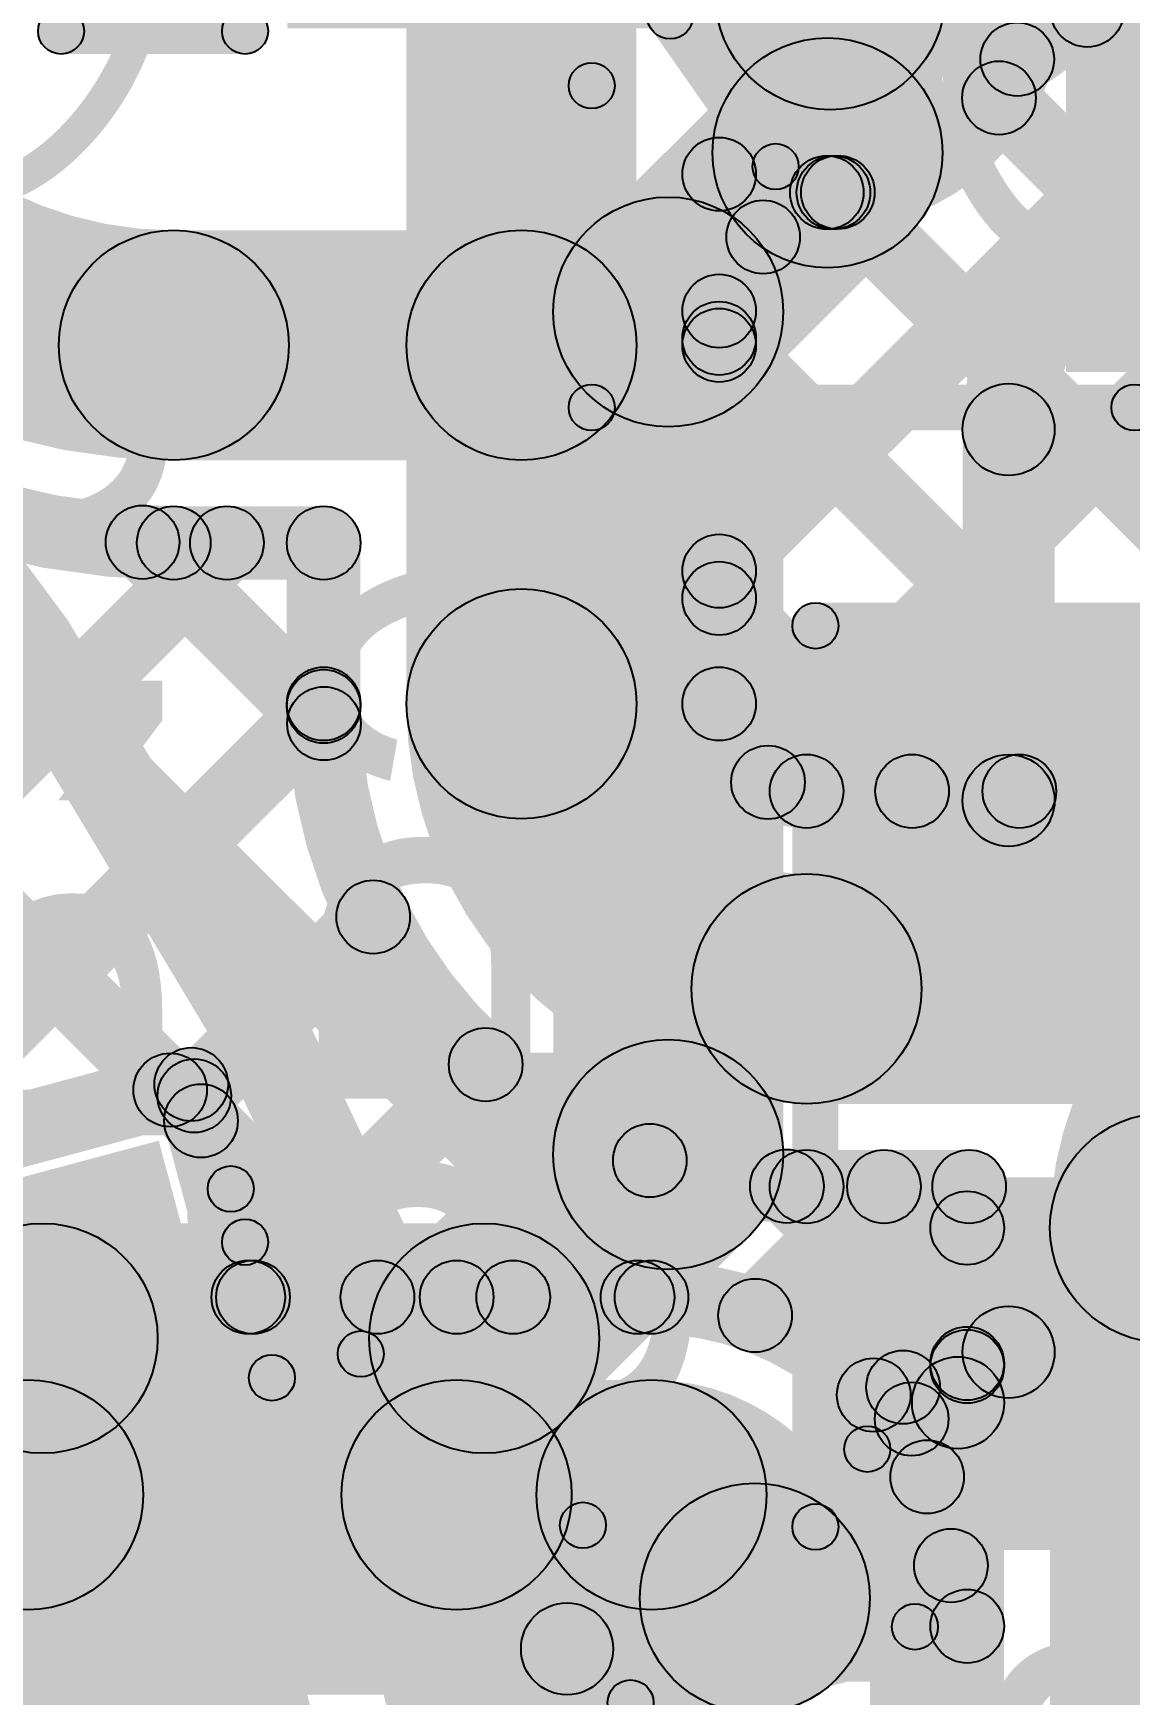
# Model space of a CAD drawing. Header units: millimetres. Extents: x -2.17 to 2.17, y -2.17 to 2.17.
# Drawn here: x 0.425 to 0.5442, y 0.1576 to 0.3383 of the extents above; entities that cross this region are included whole.
import ezdxf

# ---------------------------------------------------------------- set-up
doc = ezdxf.new("R2010")
doc.units = ezdxf.units.MM
doc.header["$MEASUREMENT"] = 0
for name, color, linetype in [('BottomLayer', 5, 'Continuous'), ('BottomOverlay', 54, 'Continuous'), ('BottomPaste', 16, 'Continuous'), ('BottomSolder', 6, 'Continuous'), ('Mechanical2', 216, 'Continuous'), ('TopLayer', 1, 'Continuous'), ('TopOverlay', 2, 'Continuous'), ('TopPaste', 8, 'Continuous'), ('TopSolder', 216, 'Continuous'), ('ViaHoleLayer', 16, 'Continuous')]:
    doc.layers.add(name, color=color, linetype=linetype)

# ---------------------------------------------------------------- blocks, each defined once
blk = doc.blocks.new('C__0402_18')
at = {"layer": 'TopLayer'}
for points in [[(-0.0275, -0.0125), (-0.0275, 0.0125), (-0.0095, 0.0125), (-0.0095, -0.0125)], [(0.0095, -0.0125), (0.0095, 0.0125), (0.0275, 0.0125), (0.0275, -0.0125)]]:
    blk.add_hatch(color=1, dxfattribs=at).paths.add_polyline_path(points)
at = {"layer": 'TopOverlay'}
h = blk.add_hatch(color=2, dxfattribs=at)
edge = h.paths.add_edge_path()
edge.add_arc((-0.031, 0.016), 0.0025, 0, 360)
h = blk.add_hatch(color=2, dxfattribs=at)
edge = h.paths.add_edge_path()
edge.add_arc((-0.031, 0.016), 0.0025, 0, 360)
for points in [[(-0.011, 0.0185), (-0.011, 0.0135), (-0.031, 0.0135), (-0.031, 0.0185)], [(0.031, 0.0185), (0.031, 0.0135), (0.011, 0.0135), (0.011, 0.0185)], [(-0.0335, 0.016), (-0.0285, 0.016), (-0.0285, -0.016), (-0.0335, -0.016)], [(0.0285, 0.016), (0.0335, 0.016), (0.0335, -0.016), (0.0285, -0.016)], [(-0.011, -0.0135), (-0.011, -0.0185), (-0.031, -0.0185), (-0.031, -0.0135)], [(0.031, -0.0135), (0.031, -0.0185), (0.011, -0.0185), (0.011, -0.0135)]]:
    blk.add_hatch(color=2, dxfattribs=at).paths.add_polyline_path(points)
h = blk.add_hatch(color=2, dxfattribs=at)
edge = h.paths.add_edge_path()
edge.add_arc((-0.011, 0.016), 0.0025, 0, 360)
h = blk.add_hatch(color=2, dxfattribs=at)
edge = h.paths.add_edge_path()
edge.add_arc((0.011, 0.016), 0.0025, 0, 360)
h = blk.add_hatch(color=2, dxfattribs=at)
edge = h.paths.add_edge_path()
edge.add_arc((0.031, 0.016), 0.0025, 0, 360)
h = blk.add_hatch(color=2, dxfattribs=at)
edge = h.paths.add_edge_path()
edge.add_arc((0.031, 0.016), 0.0025, 0, 360)
h = blk.add_hatch(color=2, dxfattribs=at)
edge = h.paths.add_edge_path()
edge.add_arc((-0.031, -0.016), 0.0025, 0, 360)
h = blk.add_hatch(color=2, dxfattribs=at)
edge = h.paths.add_edge_path()
edge.add_arc((-0.031, -0.016), 0.0025, 0, 360)
h = blk.add_hatch(color=2, dxfattribs=at)
edge = h.paths.add_edge_path()
edge.add_arc((-0.011, -0.016), 0.0025, 0, 360)
h = blk.add_hatch(color=2, dxfattribs=at)
edge = h.paths.add_edge_path()
edge.add_arc((0.011, -0.016), 0.0025, 0, 360)
h = blk.add_hatch(color=2, dxfattribs=at)
edge = h.paths.add_edge_path()
edge.add_arc((0.031, -0.016), 0.0025, 0, 360)
h = blk.add_hatch(color=2, dxfattribs=at)
edge = h.paths.add_edge_path()
edge.add_arc((0.031, -0.016), 0.0025, 0, 360)
at = {"layer": 'TopPaste'}
for points in [[(-0.0275, -0.0125), (-0.0275, 0.0125), (-0.0095, 0.0125), (-0.0095, -0.0125)], [(0.0095, -0.0125), (0.0095, 0.0125), (0.0275, 0.0125), (0.0275, -0.0125)]]:
    blk.add_hatch(color=8, dxfattribs=at).paths.add_polyline_path(points)
at = {"layer": 'TopSolder'}
for points in [[(-0.02986, -0.01486), (-0.02986, 0.01486), (-0.00714, 0.01486), (-0.00714, -0.01486)], [(0.00714, -0.01486), (0.00714, 0.01486), (0.02986, 0.01486), (0.02986, -0.01486)]]:
    blk.add_hatch(color=216, dxfattribs=at).paths.add_polyline_path(points)
at = {"layer": 'TopOverlay'}
for centre in [(-0.031, 0.016), (-0.031, 0.016), (-0.011, 0.016), (0.011, 0.016), (0.031, 0.016), (0.031, 0.016), (-0.031, -0.016), (-0.031, -0.016), (-0.011, -0.016), (0.011, -0.016), (0.031, -0.016), (0.031, -0.016)]:
    blk.add_circle(centre, 0.0025, dxfattribs=at)
blk = doc.blocks.new('WS2812B_M____19')
at = {"layer": 'TopLayer'}
blk.add_hatch(color=1, dxfattribs=at).paths.add_polyline_path([(-0.09409, 0.05079), (-0.03504, 0.05079), (-0.03504, 0.01142), (-0.09409, 0.01142)])
at = {"layer": 'TopOverlay'}
h = blk.add_hatch(color=2, dxfattribs=at)
edge = h.paths.add_edge_path()
edge.add_arc((-0.07, 0.07), 0.0025, 0, 360)
h = blk.add_hatch(color=2, dxfattribs=at)
edge = h.paths.add_edge_path()
edge.add_arc((-0.07, 0.07), 0.0025, 0, 360)
for points in [[(-0.07, 0.0675), (-0.07, 0.0725), (0.07, 0.0725), (0.07, 0.0675)], [(-0.0675, 0.06), (-0.0725, 0.06), (-0.0725, 0.07), (-0.0675, 0.07)]]:
    blk.add_hatch(color=2, dxfattribs=at).paths.add_polyline_path(points)
h = blk.add_hatch(color=2, dxfattribs=at)
edge = h.paths.add_edge_path()
edge.add_arc((-0.091, 0.061), 0.0025, 0, 360)
h = blk.add_hatch(color=2, dxfattribs=at)
edge = h.paths.add_edge_path()
edge.add_arc((-0.085, 0.061), 0.0025, 0, 360)
h = blk.add_hatch(color=2, dxfattribs=at)
edge = h.paths.add_edge_path()
edge.add_arc((-0.07, 0.06), 0.0025, 0, 360)
at = {"layer": 'TopPaste'}
blk.add_hatch(color=8, dxfattribs=at).paths.add_polyline_path([(-0.09409, 0.05079), (-0.03504, 0.05079), (-0.03504, 0.01142), (-0.09409, 0.01142)])
at = {"layer": 'TopSolder'}
blk.add_hatch(color=216, dxfattribs=at).paths.add_polyline_path([(-0.09809, 0.05479), (-0.03104, 0.05479), (-0.03104, 0.00742), (-0.09809, 0.00742)])
at = {"layer": 'TopOverlay', "const_width": 0.005}
blk.add_lwpolyline([(-0.085, 0.061, 1), (-0.091, 0.061, 1)], format="xyb", close=True, dxfattribs=at)
at = {"layer": 'TopOverlay'}
for centre in [(-0.07, 0.07), (-0.07, 0.07), (-0.091, 0.061), (-0.085, 0.061), (-0.07, 0.06)]:
    blk.add_circle(centre, 0.0025, dxfattribs=at)
blk = doc.blocks.new('S______B______B_54')
at = {"layer": 'BottomLayer'}
for points in [[(-0.015, 0.0175), (-0.015, -0.0175), (-0.045, -0.0175), (-0.045, 0.0175)], [(0.045, 0.0175), (0.045, -0.0175), (0.015, -0.0175), (0.015, 0.0175)]]:
    blk.add_hatch(color=5, dxfattribs=at).paths.add_polyline_path(points)
at = {"layer": 'BottomOverlay'}
h = blk.add_hatch(color=54, dxfattribs=at)
edge = h.paths.add_edge_path()
edge.add_arc((-0.049, 0.021), 0.0025, 0, 360)
h = blk.add_hatch(color=54, dxfattribs=at)
edge = h.paths.add_edge_path()
edge.add_arc((-0.049, 0.021), 0.0025, 0, 360)
for points in [[(-0.049, 0.0185), (-0.049, 0.0235), (0.049, 0.0235), (0.049, 0.0185)], [(-0.0515, 0.021), (-0.0465, 0.021), (-0.0465, -0.021), (-0.0515, -0.021)], [(0.0465, 0.021), (0.0515, 0.021), (0.0515, -0.021), (0.0465, -0.021)], [(-0.049, -0.0235), (-0.049, -0.0185), (0.049, -0.0185), (0.049, -0.0235)]]:
    blk.add_hatch(color=54, dxfattribs=at).paths.add_polyline_path(points)
h = blk.add_hatch(color=54, dxfattribs=at)
edge = h.paths.add_edge_path()
edge.add_arc((0.049, 0.021), 0.0025, 0, 360)
h = blk.add_hatch(color=54, dxfattribs=at)
edge = h.paths.add_edge_path()
edge.add_arc((0.049, 0.021), 0.0025, 0, 360)
h = blk.add_hatch(color=54, dxfattribs=at)
edge = h.paths.add_edge_path()
edge.add_arc((-0.049, -0.021), 0.0025, 0, 360)
h = blk.add_hatch(color=54, dxfattribs=at)
edge = h.paths.add_edge_path()
edge.add_arc((-0.049, -0.021), 0.0025, 0, 360)
h = blk.add_hatch(color=54, dxfattribs=at)
edge = h.paths.add_edge_path()
edge.add_arc((0.049, -0.021), 0.0025, 0, 360)
h = blk.add_hatch(color=54, dxfattribs=at)
edge = h.paths.add_edge_path()
edge.add_arc((0.049, -0.021), 0.0025, 0, 360)
at = {"layer": 'BottomPaste'}
for points in [[(-0.015, 0.0175), (-0.015, -0.0175), (-0.045, -0.0175), (-0.045, 0.0175)], [(0.045, 0.0175), (0.045, -0.0175), (0.015, -0.0175), (0.015, 0.0175)]]:
    blk.add_hatch(color=16, dxfattribs=at).paths.add_polyline_path(points)
at = {"layer": 'BottomSolder'}
for points in [[(-0.011, 0.0215), (-0.011, -0.0215), (-0.049, -0.0215), (-0.049, 0.0215)], [(0.049, 0.0215), (0.049, -0.0215), (0.011, -0.0215), (0.011, 0.0215)]]:
    blk.add_hatch(color=6, dxfattribs=at).paths.add_polyline_path(points)
at = {"layer": 'BottomOverlay'}
for centre in [(-0.049, 0.021), (-0.049, 0.021), (0.049, 0.021), (0.049, 0.021), (-0.049, -0.021), (-0.049, -0.021), (0.049, -0.021), (0.049, -0.021)]:
    blk.add_circle(centre, 0.0025, dxfattribs=at)
blk = doc.blocks.new('R___0201_B_94')
at = {"layer": 'BottomLayer'}
for points in [[(-0.01614, 0.00728), (-0.00551, 0.00728), (-0.00551, -0.00728), (-0.01614, -0.00728)], [(0.00551, 0.00728), (0.01614, 0.00728), (0.01614, -0.00728), (0.00551, -0.00728)]]:
    blk.add_hatch(color=5, dxfattribs=at).paths.add_polyline_path(points)
at = {"layer": 'BottomOverlay'}
h = blk.add_hatch(color=54, dxfattribs=at)
edge = h.paths.add_edge_path()
edge.add_arc((-0.019, 0.01), 0.0025, 0, 360)
h = blk.add_hatch(color=54, dxfattribs=at)
edge = h.paths.add_edge_path()
edge.add_arc((-0.019, 0.01), 0.0025, 0, 360)
for points in [[(0.019, 0.0125), (0.019, 0.0075), (-0.019, 0.0075), (-0.019, 0.0125)], [(-0.0165, -0.01), (-0.0215, -0.01), (-0.0215, 0.01), (-0.0165, 0.01)], [(0.0215, -0.01), (0.0165, -0.01), (0.0165, 0.01), (0.0215, 0.01)], [(0.019, -0.0075), (0.019, -0.0125), (-0.019, -0.0125), (-0.019, -0.0075)]]:
    blk.add_hatch(color=54, dxfattribs=at).paths.add_polyline_path(points)
h = blk.add_hatch(color=54, dxfattribs=at)
edge = h.paths.add_edge_path()
edge.add_arc((0.019, 0.01), 0.0025, 0, 360)
h = blk.add_hatch(color=54, dxfattribs=at)
edge = h.paths.add_edge_path()
edge.add_arc((0.019, 0.01), 0.0025, 0, 360)
h = blk.add_hatch(color=54, dxfattribs=at)
edge = h.paths.add_edge_path()
edge.add_arc((-0.019, -0.01), 0.0025, 0, 360)
h = blk.add_hatch(color=54, dxfattribs=at)
edge = h.paths.add_edge_path()
edge.add_arc((-0.019, -0.01), 0.0025, 0, 360)
h = blk.add_hatch(color=54, dxfattribs=at)
edge = h.paths.add_edge_path()
edge.add_arc((0.019, -0.01), 0.0025, 0, 360)
h = blk.add_hatch(color=54, dxfattribs=at)
edge = h.paths.add_edge_path()
edge.add_arc((0.019, -0.01), 0.0025, 0, 360)
at = {"layer": 'BottomPaste'}
for points in [[(-0.01614, 0.00728), (-0.00551, 0.00728), (-0.00551, -0.00728), (-0.01614, -0.00728)], [(0.00551, 0.00728), (0.01614, 0.00728), (0.01614, -0.00728), (0.00551, -0.00728)]]:
    blk.add_hatch(color=16, dxfattribs=at).paths.add_polyline_path(points)
at = {"layer": 'BottomSolder'}
for points in [[(-0.02014, 0.01128), (-0.00151, 0.01128), (-0.00151, -0.01128), (-0.02014, -0.01128)], [(0.00151, 0.01128), (0.02014, 0.01128), (0.02014, -0.01128), (0.00151, -0.01128)]]:
    blk.add_hatch(color=6, dxfattribs=at).paths.add_polyline_path(points)
at = {"layer": 'BottomOverlay'}
for centre in [(-0.019, 0.01), (-0.019, 0.01), (0.019, 0.01), (0.019, 0.01), (-0.019, -0.01), (-0.019, -0.01), (0.019, -0.01), (0.019, -0.01)]:
    blk.add_circle(centre, 0.0025, dxfattribs=at)
blk = doc.blocks.new('SOT23_3_B_104')
at = {"layer": 'BottomLayer'}
for points in [[(-0.02166, 0.02657), (-0.05316, 0.02657), (-0.05316, 0.05807), (-0.02166, 0.05807)], [(0.05314, 0.02657), (0.02165, 0.02657), (0.02165, 0.05807), (0.05314, 0.05807)], [(0.01574, -0.05807), (-0.01575, -0.05807), (-0.01575, -0.02657), (0.01574, -0.02657)]]:
    blk.add_hatch(color=5, dxfattribs=at).paths.add_polyline_path(points)
at = {"layer": 'BottomOverlay'}
h = blk.add_hatch(color=54, dxfattribs=at)
edge = h.paths.add_edge_path()
edge.add_arc((-0.066, 0.045), 0.0025, 0, 360)
h = blk.add_hatch(color=54, dxfattribs=at)
edge = h.paths.add_edge_path()
edge.add_arc((-0.06, 0.045), 0.0025, 0, 360)
h = blk.add_hatch(color=54, dxfattribs=at)
edge = h.paths.add_edge_path()
edge.add_arc((-0.01101, 0.032), 0.0025, 0, 360)
for points in [[(0.01099, 0.0345), (0.01099, 0.0295), (-0.01101, 0.0295), (-0.01101, 0.0345)], [(-0.05851, -0.029), (-0.06351, -0.029), (-0.06351, 0.03), (-0.05851, 0.03)], [(0.06349, -0.029), (0.05849, -0.029), (0.05849, 0.03), (0.06349, 0.03)], [(-0.02601, -0.0265), (-0.02601, -0.0315), (-0.06101, -0.0315), (-0.06101, -0.0265)], [(0.06099, -0.0265), (0.06099, -0.0315), (0.02599, -0.0315), (0.02599, -0.0265)]]:
    blk.add_hatch(color=54, dxfattribs=at).paths.add_polyline_path(points)
h = blk.add_hatch(color=54, dxfattribs=at)
edge = h.paths.add_edge_path()
edge.add_arc((0.01099, 0.032), 0.0025, 0, 360)
h = blk.add_hatch(color=54, dxfattribs=at)
edge = h.paths.add_edge_path()
edge.add_arc((-0.06101, 0.03), 0.0025, 0, 360)
h = blk.add_hatch(color=54, dxfattribs=at)
edge = h.paths.add_edge_path()
edge.add_arc((0.06099, 0.03), 0.0025, 0, 360)
h = blk.add_hatch(color=54, dxfattribs=at)
edge = h.paths.add_edge_path()
edge.add_arc((-0.06101, -0.029), 0.0025, 0, 360)
h = blk.add_hatch(color=54, dxfattribs=at)
edge = h.paths.add_edge_path()
edge.add_arc((-0.06101, -0.029), 0.0025, 0, 360)
h = blk.add_hatch(color=54, dxfattribs=at)
edge = h.paths.add_edge_path()
edge.add_arc((-0.02601, -0.029), 0.0025, 0, 360)
h = blk.add_hatch(color=54, dxfattribs=at)
edge = h.paths.add_edge_path()
edge.add_arc((0.02599, -0.029), 0.0025, 0, 360)
h = blk.add_hatch(color=54, dxfattribs=at)
edge = h.paths.add_edge_path()
edge.add_arc((0.06099, -0.029), 0.0025, 0, 360)
h = blk.add_hatch(color=54, dxfattribs=at)
edge = h.paths.add_edge_path()
edge.add_arc((0.06099, -0.029), 0.0025, 0, 360)
at = {"layer": 'BottomPaste'}
for points in [[(-0.02166, 0.02657), (-0.05316, 0.02657), (-0.05316, 0.05807), (-0.02166, 0.05807)], [(0.05314, 0.02657), (0.02165, 0.02657), (0.02165, 0.05807), (0.05314, 0.05807)], [(0.01574, -0.05807), (-0.01575, -0.05807), (-0.01575, -0.02657), (0.01574, -0.02657)]]:
    blk.add_hatch(color=16, dxfattribs=at).paths.add_polyline_path(points)
at = {"layer": 'BottomSolder'}
for points in [[(-0.01766, 0.02257), (-0.05716, 0.02257), (-0.05716, 0.06207), (-0.01766, 0.06207)], [(0.05714, 0.02257), (0.01765, 0.02257), (0.01765, 0.06207), (0.05714, 0.06207)], [(0.01974, -0.06207), (-0.01975, -0.06207), (-0.01975, -0.02257), (0.01974, -0.02257)]]:
    blk.add_hatch(color=6, dxfattribs=at).paths.add_polyline_path(points)
at = {"layer": 'BottomOverlay', "const_width": 0.005}
blk.add_lwpolyline([(-0.06, 0.045, 1), (-0.066, 0.045, 1)], format="xyb", close=True, dxfattribs=at)
at = {"layer": 'BottomOverlay'}
for centre in [(-0.066, 0.045), (-0.06, 0.045), (-0.01101, 0.032), (0.01099, 0.032), (-0.06101, 0.03), (0.06099, 0.03), (-0.06101, -0.029), (-0.06101, -0.029), (-0.02601, -0.029), (0.02599, -0.029), (0.06099, -0.029), (0.06099, -0.029)]:
    blk.add_circle(centre, 0.0025, dxfattribs=at)
blk = doc.blocks.new('C__0402_425')
at = {"layer": 'TopLayer'}
for points in [[(-0.0275, -0.0125), (-0.0275, 0.0125), (-0.0095, 0.0125), (-0.0095, -0.0125)], [(0.0095, -0.0125), (0.0095, 0.0125), (0.0275, 0.0125), (0.0275, -0.0125)]]:
    blk.add_hatch(color=1, dxfattribs=at).paths.add_polyline_path(points)
at = {"layer": 'TopOverlay'}
h = blk.add_hatch(color=2, dxfattribs=at)
edge = h.paths.add_edge_path()
edge.add_arc((-0.031, 0.016), 0.0025, 0, 360)
h = blk.add_hatch(color=2, dxfattribs=at)
edge = h.paths.add_edge_path()
edge.add_arc((-0.031, 0.016), 0.0025, 0, 360)
for points in [[(-0.031, 0.0135), (-0.031, 0.0185), (-0.011, 0.0185), (-0.011, 0.0135)], [(0.011, 0.0135), (0.011, 0.0185), (0.031, 0.0185), (0.031, 0.0135)], [(-0.0285, -0.016), (-0.0335, -0.016), (-0.0335, 0.016), (-0.0285, 0.016)], [(0.0335, -0.016), (0.0285, -0.016), (0.0285, 0.016), (0.0335, 0.016)], [(-0.031, -0.0185), (-0.031, -0.0135), (-0.011, -0.0135), (-0.011, -0.0185)], [(0.011, -0.0185), (0.011, -0.0135), (0.031, -0.0135), (0.031, -0.0185)]]:
    blk.add_hatch(color=2, dxfattribs=at).paths.add_polyline_path(points)
h = blk.add_hatch(color=2, dxfattribs=at)
edge = h.paths.add_edge_path()
edge.add_arc((-0.011, 0.016), 0.0025, 0, 360)
h = blk.add_hatch(color=2, dxfattribs=at)
edge = h.paths.add_edge_path()
edge.add_arc((0.011, 0.016), 0.0025, 0, 360)
h = blk.add_hatch(color=2, dxfattribs=at)
edge = h.paths.add_edge_path()
edge.add_arc((0.031, 0.016), 0.0025, 0, 360)
h = blk.add_hatch(color=2, dxfattribs=at)
edge = h.paths.add_edge_path()
edge.add_arc((0.031, 0.016), 0.0025, 0, 360)
h = blk.add_hatch(color=2, dxfattribs=at)
edge = h.paths.add_edge_path()
edge.add_arc((-0.031, -0.016), 0.0025, 0, 360)
h = blk.add_hatch(color=2, dxfattribs=at)
edge = h.paths.add_edge_path()
edge.add_arc((-0.031, -0.016), 0.0025, 0, 360)
h = blk.add_hatch(color=2, dxfattribs=at)
edge = h.paths.add_edge_path()
edge.add_arc((-0.011, -0.016), 0.0025, 0, 360)
h = blk.add_hatch(color=2, dxfattribs=at)
edge = h.paths.add_edge_path()
edge.add_arc((0.011, -0.016), 0.0025, 0, 360)
h = blk.add_hatch(color=2, dxfattribs=at)
edge = h.paths.add_edge_path()
edge.add_arc((0.031, -0.016), 0.0025, 0, 360)
h = blk.add_hatch(color=2, dxfattribs=at)
edge = h.paths.add_edge_path()
edge.add_arc((0.031, -0.016), 0.0025, 0, 360)
at = {"layer": 'TopPaste'}
for points in [[(-0.0275, -0.0125), (-0.0275, 0.0125), (-0.0095, 0.0125), (-0.0095, -0.0125)], [(0.0095, -0.0125), (0.0095, 0.0125), (0.0275, 0.0125), (0.0275, -0.0125)]]:
    blk.add_hatch(color=8, dxfattribs=at).paths.add_polyline_path(points)
at = {"layer": 'TopSolder'}
for points in [[(-0.02986, -0.01486), (-0.02986, 0.01486), (-0.00714, 0.01486), (-0.00714, -0.01486)], [(0.00714, -0.01486), (0.00714, 0.01486), (0.02986, 0.01486), (0.02986, -0.01486)]]:
    blk.add_hatch(color=216, dxfattribs=at).paths.add_polyline_path(points)
at = {"layer": 'TopOverlay'}
for centre in [(-0.031, 0.016), (-0.031, 0.016), (-0.011, 0.016), (0.011, 0.016), (0.031, 0.016), (0.031, 0.016), (-0.031, -0.016), (-0.031, -0.016), (-0.011, -0.016), (0.011, -0.016), (0.031, -0.016), (0.031, -0.016)]:
    blk.add_circle(centre, 0.0025, dxfattribs=at)

msp = doc.modelspace()

# ---------------------------------------------------------------- hatches: boundary and pattern name
at = {"layer": 'BottomLayer'}
for points in [[(0.52381, 0.32532), (0.49881, 0.32532), (0.49881, 0.38709), (0.52381, 0.38709)], [(0.50284, 0.29917), (0.48516, 0.31685), (0.50248, 0.33416), (0.52015, 0.31649)], [(0.5065, 0.21639), (0.4815, 0.21639), (0.4815, 0.30801), (0.5065, 0.30801)], [(0.536, 0.25489), (0.526, 0.25489), (0.526, 0.29522), (0.536, 0.29522)], [(0.48284, 0.18755), (0.46516, 0.20523), (0.48516, 0.22523), (0.50284, 0.20755)], [(0.426, 0.18389), (0.426, 0.20889), (0.474, 0.20889), (0.474, 0.18389)], [(0.5305, 0.04495), (0.5205, 0.04495), (0.5205, 0.18939), (0.5305, 0.18939)], [(0.19524, 0.15763), (0.19524, 0.16763), (0.483, 0.16763), (0.483, 0.15763)]]:
    msp.add_hatch(color=5, dxfattribs=at).paths.add_polyline_path(points)
h = msp.add_hatch(color=5, dxfattribs=at)
edge = h.paths.add_edge_path()
edge.add_arc((0.51131, 0.32532), 0.0125, 0, 360)
h = msp.add_hatch(color=5, dxfattribs=at)
edge = h.paths.add_edge_path()
edge.add_arc((0.51131, 0.32532), 0.0125, 0, 360)
h = msp.add_hatch(color=5, dxfattribs=at)
edge = h.paths.add_edge_path()
edge.add_arc((0.494, 0.30801), 0.0125, 0, 360)
h = msp.add_hatch(color=5, dxfattribs=at)
edge = h.paths.add_edge_path()
edge.add_arc((0.494, 0.30801), 0.0125, 0, 360)
h = msp.add_hatch(color=5, dxfattribs=at)
edge = h.paths.add_edge_path()
edge.add_arc((0.531, 0.29522), 0.005, 0, 360)
h = msp.add_hatch(color=5, dxfattribs=at)
edge = h.paths.add_edge_path()
edge.add_arc((0.531, 0.29522), 0.005, 0, 360)
h = msp.add_hatch(color=5, dxfattribs=at)
edge = h.paths.add_edge_path()
edge.add_arc((0.531, 0.25489), 0.005, 0, 360)
h = msp.add_hatch(color=5, dxfattribs=at)
edge = h.paths.add_edge_path()
edge.add_arc((0.494, 0.21639), 0.0125, 0, 360)
h = msp.add_hatch(color=5, dxfattribs=at)
edge = h.paths.add_edge_path()
edge.add_arc((0.494, 0.21639), 0.0125, 0, 360)
h = msp.add_hatch(color=5, dxfattribs=at)
edge = h.paths.add_edge_path()
edge.add_arc((0.426, 0.19639), 0.0125, 0, 360)
h = msp.add_hatch(color=5, dxfattribs=at)
edge = h.paths.add_edge_path()
edge.add_arc((0.426, 0.19639), 0.01181, 0, 360)
h = msp.add_hatch(color=5, dxfattribs=at)
edge = h.paths.add_edge_path()
edge.add_arc((0.474, 0.19639), 0.0125, 0, 360)
h = msp.add_hatch(color=5, dxfattribs=at)
edge = h.paths.add_edge_path()
edge.add_arc((0.474, 0.19639), 0.0125, 0, 360)
h = msp.add_hatch(color=5, dxfattribs=at)
edge = h.paths.add_edge_path()
edge.add_arc((0.531, 0.19489), 0.005, 0, 360)
h = msp.add_hatch(color=5, dxfattribs=at)
edge = h.paths.add_edge_path()
edge.add_arc((0.5255, 0.18939), 0.005, 0, 360)
h = msp.add_hatch(color=5, dxfattribs=at)
edge = h.paths.add_edge_path()
edge.add_arc((0.5255, 0.18939), 0.005, 0, 360)
h = msp.add_hatch(color=5, dxfattribs=at)
edge = h.paths.add_edge_path()
edge.add_arc((0.483, 0.16263), 0.005, 0, 360)
h = msp.add_hatch(color=5, dxfattribs=at)
edge = h.paths.add_edge_path()
edge.add_arc((0.483, 0.16263), 0.005, 0, 360)
at = {"layer": 'BottomSolder'}
h = msp.add_hatch(color=6, dxfattribs=at)
edge = h.paths.add_edge_path()
edge.add_arc((0.426, 0.19639), 0.01581, 0, 360)
at = {"layer": 'TopLayer'}
for points in [[(0.49054, 0.30439), (0.46554, 0.30439), (0.46554, 0.36119), (0.49054, 0.36119)], [(0.50236, 0.277), (0.49671, 0.28266), (0.56404, 0.34999), (0.5697, 0.34433)], [(0.50768, 0.25403), (0.50202, 0.25969), (0.59167, 0.34934), (0.59733, 0.34368)], [(0.53423, 0.33222), (0.52964, 0.33877), (0.53725, 0.3441), (0.54184, 0.33755)], [(0.52713, 0.32846), (0.53279, 0.33412), (0.59733, 0.26958), (0.59167, 0.26392)], [(0.49626, 0.3207), (0.50281, 0.32529), (0.5076, 0.31845), (0.50105, 0.31386)], [(0.50236, 0.30528), (0.49671, 0.31094), (0.50961, 0.32385), (0.51527, 0.31819)], [(0.50662, 0.31288), (0.50203, 0.31944), (0.50895, 0.32428), (0.51354, 0.31773)], [(0.50913, 0.31818), (0.51479, 0.32383), (0.5769, 0.26172), (0.57125, 0.25606)], [(0.50354, 0.30439), (0.49554, 0.30439), (0.49554, 0.323), (0.50354, 0.323)], [(0.53499, 0.25306), (0.52934, 0.25872), (0.59167, 0.32105), (0.59733, 0.3154)], [(0.37312, 0.31276), (0.37878, 0.31842), (0.4935, 0.2037), (0.48784, 0.19804)], [(0.44025, 0.29189), (0.44025, 0.31689), (0.47804, 0.31689), (0.47804, 0.29189)], [(0.49671, 0.30232), (0.50236, 0.30797), (0.55162, 0.25872), (0.54596, 0.25306)], [(0.49054, 0.26539), (0.46554, 0.26539), (0.46554, 0.30439), (0.49054, 0.30439)], [(0.50354, 0.26539), (0.49554, 0.26539), (0.49554, 0.30439), (0.50354, 0.30439)], [(0.38748, 0.21868), (0.38182, 0.22434), (0.4432, 0.28572), (0.44886, 0.28006)], [(0.43403, 0.28014), (0.43969, 0.2858), (0.45941, 0.26608), (0.45375, 0.26042)], [(0.44025, 0.27889), (0.44025, 0.28689), (0.45654, 0.28689), (0.45654, 0.27889)], [(0.46054, 0.26539), (0.45254, 0.26539), (0.45254, 0.28289), (0.46054, 0.28289)], [(0.49671, 0.27403), (0.50236, 0.27969), (0.52334, 0.25872), (0.51768, 0.25306)], [(0.40849, 0.21141), (0.40283, 0.21706), (0.45371, 0.26794), (0.45936, 0.26228)], [(0.50904, 0.25189), (0.50904, 0.25989), (0.56582, 0.25989), (0.56582, 0.25189)], [(0.40601, 0.2516), (0.41166, 0.25725), (0.44269, 0.22623), (0.43703, 0.22057)], [(0.50904, 0.22189), (0.50904, 0.24689), (0.574, 0.24689), (0.574, 0.22189)], [(0.44531, 0.21994), (0.43965, 0.2256), (0.4591, 0.24505), (0.46475, 0.23939)], [(0.38777, 0.2053), (0.3857, 0.21303), (0.44111, 0.22788), (0.44318, 0.22015)], [(0.45169, 0.19804), (0.44604, 0.2037), (0.47132, 0.22899), (0.47698, 0.22333)], [(0.43703, 0.22057), (0.44269, 0.22623), (0.44604, 0.22288), (0.44038, 0.21722)], [(0.43829, 0.22298), (0.44601, 0.22505), (0.45221, 0.20191), (0.44449, 0.19984)], [(0.44038, 0.21722), (0.44604, 0.22288), (0.46522, 0.2037), (0.45956, 0.19804)], [(0.47998, 0.19804), (0.47432, 0.2037), (0.48918, 0.21856), (0.49483, 0.2129)], [(0.50904, 0.20889), (0.50904, 0.21689), (0.52671, 0.21689), (0.52671, 0.20889)], [(0.50627, 0.19605), (0.50061, 0.20171), (0.51462, 0.21572), (0.52028, 0.21006)], [(0.50407, 0.2101), (0.50972, 0.21576), (0.52933, 0.19616), (0.52367, 0.1905)], [(0.5305, 0.16508), (0.5225, 0.16508), (0.5225, 0.20839), (0.5305, 0.20839)], [(0.5605, 0.13289), (0.5355, 0.13289), (0.5355, 0.20839), (0.5605, 0.20839)], [(0.44835, 0.19687), (0.44835, 0.20487), (0.471, 0.20487), (0.471, 0.19687)], [(0.471, 0.19687), (0.471, 0.20487), (0.49218, 0.20487), (0.49218, 0.19687)], [(0.52329, 0.18479), (0.51763, 0.19044), (0.52367, 0.19648), (0.52933, 0.19083)], [(0.51738, 0.18636), (0.51531, 0.19409), (0.5185, 0.19494), (0.52057, 0.18722)], [(0.42441, 0.16687), (0.42441, 0.19187), (0.471, 0.19187), (0.471, 0.16687)], [(0.471, 0.16687), (0.471, 0.19187), (0.49218, 0.19187), (0.49218, 0.16687)], [(0.51567, 0.19004), (0.5234, 0.19212), (0.52601, 0.18236), (0.51828, 0.18029)], [(0.4588, 0.17663), (0.4832, 0.18212), (0.52155, 0.01169), (0.49716, 0.00621)], [(0.52087, 0.17064), (0.52859, 0.17272), (0.53036, 0.16611), (0.52264, 0.16404)]]:
    msp.add_hatch(color=1, dxfattribs=at).paths.add_polyline_path(points)
h = msp.add_hatch(color=1, dxfattribs=at)
edge = h.paths.add_edge_path()
edge.add_arc((0.51161, 0.3425), 0.0125, 0, 360)
h = msp.add_hatch(color=1, dxfattribs=at)
edge = h.paths.add_edge_path()
edge.add_arc((0.53955, 0.34082), 0.004, 0, 360)
h = msp.add_hatch(color=1, dxfattribs=at)
edge = h.paths.add_edge_path()
edge.add_arc((0.53955, 0.34082), 0.004, 0, 360)
h = msp.add_hatch(color=1, dxfattribs=at)
edge = h.paths.add_edge_path()
edge.add_arc((0.53194, 0.33549), 0.004, 0, 360)
h = msp.add_hatch(color=1, dxfattribs=at)
edge = h.paths.add_edge_path()
edge.add_arc((0.53194, 0.33549), 0.004, 0, 360)
h = msp.add_hatch(color=1, dxfattribs=at)
edge = h.paths.add_edge_path()
edge.add_arc((0.52996, 0.33129), 0.004, 0, 360)
h = msp.add_hatch(color=1, dxfattribs=at)
edge = h.paths.add_edge_path()
edge.add_arc((0.49954, 0.323), 0.004, 0, 360)
h = msp.add_hatch(color=1, dxfattribs=at)
edge = h.paths.add_edge_path()
edge.add_arc((0.49954, 0.323), 0.004, 0, 360)
h = msp.add_hatch(color=1, dxfattribs=at)
edge = h.paths.add_edge_path()
edge.add_arc((0.51124, 0.321), 0.004, 0, 360)
h = msp.add_hatch(color=1, dxfattribs=at)
edge = h.paths.add_edge_path()
edge.add_arc((0.51124, 0.321), 0.004, 0, 360)
h = msp.add_hatch(color=1, dxfattribs=at)
edge = h.paths.add_edge_path()
edge.add_arc((0.51196, 0.321), 0.004, 0, 360)
h = msp.add_hatch(color=1, dxfattribs=at)
edge = h.paths.add_edge_path()
edge.add_arc((0.51244, 0.32102), 0.004, 0, 360)
h = msp.add_hatch(color=1, dxfattribs=at)
edge = h.paths.add_edge_path()
edge.add_arc((0.50432, 0.31616), 0.004, 0, 360)
h = msp.add_hatch(color=1, dxfattribs=at)
edge = h.paths.add_edge_path()
edge.add_arc((0.50432, 0.31616), 0.004, 0, 360)
h = msp.add_hatch(color=1, dxfattribs=at)
edge = h.paths.add_edge_path()
edge.add_arc((0.44025, 0.30439), 0.0125, 0, 360)
h = msp.add_hatch(color=1, dxfattribs=at)
edge = h.paths.add_edge_path()
edge.add_arc((0.44025, 0.30439), 0.0125, 0, 360)
h = msp.add_hatch(color=1, dxfattribs=at)
edge = h.paths.add_edge_path()
edge.add_arc((0.47804, 0.30439), 0.0125, 0, 360)
h = msp.add_hatch(color=1, dxfattribs=at)
edge = h.paths.add_edge_path()
edge.add_arc((0.47804, 0.30439), 0.0125, 0, 360)
h = msp.add_hatch(color=1, dxfattribs=at)
edge = h.paths.add_edge_path()
edge.add_arc((0.47804, 0.30439), 0.0125, 0, 360)
h = msp.add_hatch(color=1, dxfattribs=at)
edge = h.paths.add_edge_path()
edge.add_arc((0.49954, 0.30811), 0.004, 0, 360)
h = msp.add_hatch(color=1, dxfattribs=at)
edge = h.paths.add_edge_path()
edge.add_arc((0.49954, 0.30515), 0.004, 0, 360)
h = msp.add_hatch(color=1, dxfattribs=at)
edge = h.paths.add_edge_path()
edge.add_arc((0.49954, 0.30439), 0.004, 0, 360)
h = msp.add_hatch(color=1, dxfattribs=at)
edge = h.paths.add_edge_path()
edge.add_arc((0.49954, 0.30439), 0.004, 0, 360)
h = msp.add_hatch(color=1, dxfattribs=at)
edge = h.paths.add_edge_path()
edge.add_arc((0.43686, 0.28297), 0.004, 0, 360)
h = msp.add_hatch(color=1, dxfattribs=at)
edge = h.paths.add_edge_path()
edge.add_arc((0.44025, 0.28289), 0.004, 0, 360)
h = msp.add_hatch(color=1, dxfattribs=at)
edge = h.paths.add_edge_path()
edge.add_arc((0.44025, 0.28289), 0.004, 0, 360)
h = msp.add_hatch(color=1, dxfattribs=at)
edge = h.paths.add_edge_path()
edge.add_arc((0.44603, 0.28289), 0.004, 0, 360)
h = msp.add_hatch(color=1, dxfattribs=at)
edge = h.paths.add_edge_path()
edge.add_arc((0.45654, 0.28289), 0.004, 0, 360)
h = msp.add_hatch(color=1, dxfattribs=at)
edge = h.paths.add_edge_path()
edge.add_arc((0.45654, 0.28289), 0.004, 0, 360)
h = msp.add_hatch(color=1, dxfattribs=at)
edge = h.paths.add_edge_path()
edge.add_arc((0.49954, 0.27983), 0.004, 0, 360)
h = msp.add_hatch(color=1, dxfattribs=at)
edge = h.paths.add_edge_path()
edge.add_arc((0.49954, 0.27686), 0.004, 0, 360)
h = msp.add_hatch(color=1, dxfattribs=at)
edge = h.paths.add_edge_path()
edge.add_arc((0.47804, 0.26539), 0.0125, 0, 360)
h = msp.add_hatch(color=1, dxfattribs=at)
edge = h.paths.add_edge_path()
edge.add_arc((0.47804, 0.26539), 0.0125, 0, 360)
h = msp.add_hatch(color=1, dxfattribs=at)
edge = h.paths.add_edge_path()
edge.add_arc((0.45654, 0.26539), 0.004, 0, 360)
h = msp.add_hatch(color=1, dxfattribs=at)
edge = h.paths.add_edge_path()
edge.add_arc((0.45654, 0.26539), 0.004, 0, 360)
h = msp.add_hatch(color=1, dxfattribs=at)
edge = h.paths.add_edge_path()
edge.add_arc((0.49954, 0.26539), 0.004, 0, 360)
h = msp.add_hatch(color=1, dxfattribs=at)
edge = h.paths.add_edge_path()
edge.add_arc((0.49954, 0.26539), 0.004, 0, 360)
h = msp.add_hatch(color=1, dxfattribs=at)
edge = h.paths.add_edge_path()
edge.add_arc((0.45654, 0.26511), 0.004, 0, 360)
h = msp.add_hatch(color=1, dxfattribs=at)
edge = h.paths.add_edge_path()
edge.add_arc((0.45658, 0.26325), 0.004, 0, 360)
h = msp.add_hatch(color=1, dxfattribs=at)
edge = h.paths.add_edge_path()
edge.add_arc((0.50485, 0.25686), 0.004, 0, 360)
h = msp.add_hatch(color=1, dxfattribs=at)
edge = h.paths.add_edge_path()
edge.add_arc((0.50904, 0.25589), 0.004, 0, 360)
h = msp.add_hatch(color=1, dxfattribs=at)
edge = h.paths.add_edge_path()
edge.add_arc((0.50904, 0.25589), 0.004, 0, 360)
h = msp.add_hatch(color=1, dxfattribs=at)
edge = h.paths.add_edge_path()
edge.add_arc((0.52051, 0.25589), 0.004, 0, 360)
h = msp.add_hatch(color=1, dxfattribs=at)
edge = h.paths.add_edge_path()
edge.add_arc((0.53217, 0.25589), 0.004, 0, 360)
h = msp.add_hatch(color=1, dxfattribs=at)
edge = h.paths.add_edge_path()
edge.add_arc((0.46193, 0.24222), 0.004, 0, 360)
h = msp.add_hatch(color=1, dxfattribs=at)
edge = h.paths.add_edge_path()
edge.add_arc((0.50904, 0.23439), 0.0125, 0, 360)
h = msp.add_hatch(color=1, dxfattribs=at)
edge = h.paths.add_edge_path()
edge.add_arc((0.50904, 0.23439), 0.0125, 0, 360)
h = msp.add_hatch(color=1, dxfattribs=at)
edge = h.paths.add_edge_path()
edge.add_arc((0.47415, 0.22616), 0.004, 0, 360)
h = msp.add_hatch(color=1, dxfattribs=at)
edge = h.paths.add_edge_path()
edge.add_arc((0.44215, 0.22401), 0.004, 0, 360)
h = msp.add_hatch(color=1, dxfattribs=at)
edge = h.paths.add_edge_path()
edge.add_arc((0.44215, 0.22401), 0.004, 0, 360)
h = msp.add_hatch(color=1, dxfattribs=at)
edge = h.paths.add_edge_path()
edge.add_arc((0.43986, 0.2234), 0.004, 0, 360)
h = msp.add_hatch(color=1, dxfattribs=at)
edge = h.paths.add_edge_path()
edge.add_arc((0.43986, 0.2234), 0.004, 0, 360)
h = msp.add_hatch(color=1, dxfattribs=at)
edge = h.paths.add_edge_path()
edge.add_arc((0.44248, 0.22277), 0.004, 0, 360)
h = msp.add_hatch(color=1, dxfattribs=at)
edge = h.paths.add_edge_path()
edge.add_arc((0.44321, 0.22005), 0.004, 0, 360)
h = msp.add_hatch(color=1, dxfattribs=at)
edge = h.paths.add_edge_path()
edge.add_arc((0.44321, 0.22005), 0.004, 0, 360)
h = msp.add_hatch(color=1, dxfattribs=at)
edge = h.paths.add_edge_path()
edge.add_arc((0.548, 0.20839), 0.0125, 0, 360)
h = msp.add_hatch(color=1, dxfattribs=at)
edge = h.paths.add_edge_path()
edge.add_arc((0.548, 0.20839), 0.0125, 0, 360)
h = msp.add_hatch(color=1, dxfattribs=at)
edge = h.paths.add_edge_path()
edge.add_arc((0.492, 0.21573), 0.004, 0, 360)
h = msp.add_hatch(color=1, dxfattribs=at)
edge = h.paths.add_edge_path()
edge.add_arc((0.5069, 0.21293), 0.004, 0, 360)
h = msp.add_hatch(color=1, dxfattribs=at)
edge = h.paths.add_edge_path()
edge.add_arc((0.50904, 0.21289), 0.004, 0, 360)
h = msp.add_hatch(color=1, dxfattribs=at)
edge = h.paths.add_edge_path()
edge.add_arc((0.50904, 0.21289), 0.004, 0, 360)
h = msp.add_hatch(color=1, dxfattribs=at)
edge = h.paths.add_edge_path()
edge.add_arc((0.51745, 0.21289), 0.004, 0, 360)
h = msp.add_hatch(color=1, dxfattribs=at)
edge = h.paths.add_edge_path()
edge.add_arc((0.52671, 0.21289), 0.004, 0, 360)
h = msp.add_hatch(color=1, dxfattribs=at)
edge = h.paths.add_edge_path()
edge.add_arc((0.52671, 0.21289), 0.004, 0, 360)
h = msp.add_hatch(color=1, dxfattribs=at)
edge = h.paths.add_edge_path()
edge.add_arc((0.5265, 0.20839), 0.004, 0, 360)
h = msp.add_hatch(color=1, dxfattribs=at)
edge = h.paths.add_edge_path()
edge.add_arc((0.5265, 0.20839), 0.004, 0, 360)
h = msp.add_hatch(color=1, dxfattribs=at)
edge = h.paths.add_edge_path()
edge.add_arc((0.426, 0.19639), 0.01181, 0, 360)
h = msp.add_hatch(color=1, dxfattribs=at)
edge = h.paths.add_edge_path()
edge.add_arc((0.44835, 0.20087), 0.004, 0, 360)
h = msp.add_hatch(color=1, dxfattribs=at)
edge = h.paths.add_edge_path()
edge.add_arc((0.44835, 0.20087), 0.004, 0, 360)
h = msp.add_hatch(color=1, dxfattribs=at)
edge = h.paths.add_edge_path()
edge.add_arc((0.44886, 0.20087), 0.004, 0, 360)
h = msp.add_hatch(color=1, dxfattribs=at)
edge = h.paths.add_edge_path()
edge.add_arc((0.46239, 0.20087), 0.004, 0, 360)
h = msp.add_hatch(color=1, dxfattribs=at)
edge = h.paths.add_edge_path()
edge.add_arc((0.471, 0.20087), 0.004, 0, 360)
h = msp.add_hatch(color=1, dxfattribs=at)
edge = h.paths.add_edge_path()
edge.add_arc((0.471, 0.20087), 0.004, 0, 360)
h = msp.add_hatch(color=1, dxfattribs=at)
edge = h.paths.add_edge_path()
edge.add_arc((0.47715, 0.20087), 0.004, 0, 360)
h = msp.add_hatch(color=1, dxfattribs=at)
edge = h.paths.add_edge_path()
edge.add_arc((0.49067, 0.20087), 0.004, 0, 360)
h = msp.add_hatch(color=1, dxfattribs=at)
edge = h.paths.add_edge_path()
edge.add_arc((0.49218, 0.20087), 0.004, 0, 360)
h = msp.add_hatch(color=1, dxfattribs=at)
edge = h.paths.add_edge_path()
edge.add_arc((0.49218, 0.20087), 0.004, 0, 360)
h = msp.add_hatch(color=1, dxfattribs=at)
edge = h.paths.add_edge_path()
edge.add_arc((0.50344, 0.19888), 0.004, 0, 360)
h = msp.add_hatch(color=1, dxfattribs=at)
edge = h.paths.add_edge_path()
edge.add_arc((0.5265, 0.19366), 0.004, 0, 360)
h = msp.add_hatch(color=1, dxfattribs=at)
edge = h.paths.add_edge_path()
edge.add_arc((0.5265, 0.19333), 0.004, 0, 360)
h = msp.add_hatch(color=1, dxfattribs=at)
edge = h.paths.add_edge_path()
edge.add_arc((0.51634, 0.19023), 0.004, 0, 360)
h = msp.add_hatch(color=1, dxfattribs=at)
edge = h.paths.add_edge_path()
edge.add_arc((0.51634, 0.19023), 0.004, 0, 360)
h = msp.add_hatch(color=1, dxfattribs=at)
edge = h.paths.add_edge_path()
edge.add_arc((0.51953, 0.19108), 0.004, 0, 360)
h = msp.add_hatch(color=1, dxfattribs=at)
edge = h.paths.add_edge_path()
edge.add_arc((0.51953, 0.19108), 0.004, 0, 360)
h = msp.add_hatch(color=1, dxfattribs=at)
edge = h.paths.add_edge_path()
edge.add_arc((0.42441, 0.17937), 0.0125, 0, 360)
h = msp.add_hatch(color=1, dxfattribs=at)
edge = h.paths.add_edge_path()
edge.add_arc((0.471, 0.17937), 0.0125, 0, 360)
h = msp.add_hatch(color=1, dxfattribs=at)
edge = h.paths.add_edge_path()
edge.add_arc((0.471, 0.17937), 0.0125, 0, 360)
h = msp.add_hatch(color=1, dxfattribs=at)
edge = h.paths.add_edge_path()
edge.add_arc((0.471, 0.17937), 0.0125, 0, 360)
h = msp.add_hatch(color=1, dxfattribs=at)
edge = h.paths.add_edge_path()
edge.add_arc((0.49218, 0.17937), 0.0125, 0, 360)
h = msp.add_hatch(color=1, dxfattribs=at)
edge = h.paths.add_edge_path()
edge.add_arc((0.49218, 0.17937), 0.0125, 0, 360)
h = msp.add_hatch(color=1, dxfattribs=at)
edge = h.paths.add_edge_path()
edge.add_arc((0.52046, 0.18762), 0.004, 0, 360)
h = msp.add_hatch(color=1, dxfattribs=at)
edge = h.paths.add_edge_path()
edge.add_arc((0.52215, 0.18133), 0.004, 0, 360)
h = msp.add_hatch(color=1, dxfattribs=at)
edge = h.paths.add_edge_path()
edge.add_arc((0.52215, 0.18133), 0.004, 0, 360)
h = msp.add_hatch(color=1, dxfattribs=at)
edge = h.paths.add_edge_path()
edge.add_arc((0.50342, 0.16813), 0.0125, 0, 360)
h = msp.add_hatch(color=1, dxfattribs=at)
edge = h.paths.add_edge_path()
edge.add_arc((0.52473, 0.17168), 0.004, 0, 360)
h = msp.add_hatch(color=1, dxfattribs=at)
edge = h.paths.add_edge_path()
edge.add_arc((0.52473, 0.17168), 0.004, 0, 360)
h = msp.add_hatch(color=1, dxfattribs=at)
edge = h.paths.add_edge_path()
edge.add_arc((0.5265, 0.16508), 0.004, 0, 360)
h = msp.add_hatch(color=1, dxfattribs=at)
edge = h.paths.add_edge_path()
edge.add_arc((0.5265, 0.16508), 0.004, 0, 360)
at = {"layer": 'ViaHoleLayer'}
h = msp.add_hatch(color=16, dxfattribs=at)
edge = h.paths.add_edge_path()
edge.add_arc((0.426, 0.19639), 0.00591, 0, 360)

# ---------------------------------------------------------------- linework, layer by layer
at = {"layer": 'BottomLayer', "const_width": 0.01}
for points in [[(0.531, 0.29522, -0.414213), (0.557, 0.32122)], [(0.5255, 0.18939, -0.414214), (0.531, 0.19489)], [(0.483, 0.16263, -0.414214), (0.50975, 0.13589)]]:
    msp.add_lwpolyline(points, format="xyb", dxfattribs=at)
at = {"layer": 'BottomLayer'}
for centre, radius in [((0.51131, 0.32532), 0.0125), ((0.51131, 0.32532), 0.0125), ((0.494, 0.30801), 0.0125), ((0.494, 0.30801), 0.0125), ((0.531, 0.29522), 0.005), ((0.531, 0.29522), 0.005), ((0.531, 0.25489), 0.005), ((0.494, 0.21639), 0.0125), ((0.494, 0.21639), 0.0125), ((0.426, 0.19639), 0.0125), ((0.474, 0.19639), 0.0125), ((0.474, 0.19639), 0.0125), ((0.531, 0.19489), 0.005), ((0.5255, 0.18939), 0.005), ((0.5255, 0.18939), 0.005), ((0.483, 0.16263), 0.005), ((0.483, 0.16263), 0.005)]:
    msp.add_circle(centre, radius, dxfattribs=at)
at = {"layer": 'Mechanical2', "const_width": 0.01}
for points in [[(2.16535, 0.001, 1), (-2.16535, 0.001, 1)], [(2.08135, -0.01, 1), (-2.04935, -0.01, 1)], [(1.84055, 0.001, 1), (-1.84055, 0.001, 1)], [(1.6437, 0.001, 1), (-1.6437, 0.001, 1)], [(1.50394, 0, 1), (-1.50394, 0, 1)], [(1.30709, 0.001, 1), (-1.30709, 0.001, 1)], [(1.17323, 0.001, 1), (-1.17323, 0.001, 1)], [(0.97638, 0.001, 1), (-0.97638, 0.001, 1)], [(0.84252, 0.001, 1), (-0.84252, 0.001, 1)], [(0.64567, 0.001, 1), (-0.64567, 0.001, 1)], [(0.51081, -0.01261, 1), (-0.51281, -0.01261, 1)]]:
    msp.add_lwpolyline(points, format="xyb", close=True, dxfattribs=at)
at = {"layer": 'TopLayer'}
for points, const_width in [([(0.51161, 0.3425, -0.414214), (0.53777, 0.36866)], 0.025), ([(0.44025, 0.30439, -0.414214), (0.388, 0.35664)], 0.025), ([(0.53194, 0.33549, -0.32469), (0.51124, 0.321)], 0.008), ([(0.44025, 0.28289, -0.25781), (0.37782, 0.31737)], 0.008), ([(0.50904, 0.23439, -0.414214), (0.47804, 0.26539)], 0.025), ([(0.50904, 0.21289, -0.414214), (0.45654, 0.26539)], 0.008), ([(0.50904, 0.25589, -0.414214), (0.49954, 0.26539)], 0.008), ([(0.548, 0.20839, -0.414214), (0.574, 0.23439)], 0.025), ([(0.5265, 0.20839, -0.023724), (0.52671, 0.21289)], 0.008), ([(0.49218, 0.20087, -0.210547), (0.51634, 0.19023)], 0.008), ([(0.49218, 0.17937, -0.414214), (0.50342, 0.16813)], 0.025), ([(0.52215, 0.18133, -0.076714), (0.52473, 0.17168)], 0.008)]:
    msp.add_lwpolyline(points, format="xyb", dxfattribs=dict(at, const_width=const_width))
for centre, radius in [((0.51161, 0.3425), 0.0125), ((0.53955, 0.34082), 0.004), ((0.53955, 0.34082), 0.004), ((0.53194, 0.33549), 0.004), ((0.53194, 0.33549), 0.004), ((0.52996, 0.33129), 0.004), ((0.49954, 0.323), 0.004), ((0.49954, 0.323), 0.004), ((0.51124, 0.321), 0.004), ((0.51124, 0.321), 0.004), ((0.51196, 0.321), 0.004), ((0.51244, 0.32102), 0.004), ((0.50432, 0.31616), 0.004), ((0.50432, 0.31616), 0.004), ((0.44025, 0.30439), 0.0125), ((0.44025, 0.30439), 0.0125), ((0.47804, 0.30439), 0.0125), ((0.47804, 0.30439), 0.0125), ((0.47804, 0.30439), 0.0125), ((0.49954, 0.30811), 0.004), ((0.49954, 0.30515), 0.004), ((0.49954, 0.30439), 0.004), ((0.49954, 0.30439), 0.004), ((0.43686, 0.28297), 0.004), ((0.44025, 0.28289), 0.004), ((0.44025, 0.28289), 0.004), ((0.44603, 0.28289), 0.004), ((0.45654, 0.28289), 0.004), ((0.45654, 0.28289), 0.004), ((0.49954, 0.27983), 0.004), ((0.49954, 0.27686), 0.004), ((0.47804, 0.26539), 0.0125), ((0.47804, 0.26539), 0.0125), ((0.45654, 0.26539), 0.004), ((0.45654, 0.26539), 0.004), ((0.49954, 0.26539), 0.004), ((0.49954, 0.26539), 0.004), ((0.45654, 0.26511), 0.004), ((0.45658, 0.26325), 0.004), ((0.50485, 0.25686), 0.004), ((0.50904, 0.25589), 0.004), ((0.50904, 0.25589), 0.004), ((0.52051, 0.25589), 0.004), ((0.53217, 0.25589), 0.004), ((0.46193, 0.24222), 0.004), ((0.50904, 0.23439), 0.0125), ((0.50904, 0.23439), 0.0125), ((0.47415, 0.22616), 0.004), ((0.44215, 0.22401), 0.004), ((0.44215, 0.22401), 0.004), ((0.43986, 0.2234), 0.004), ((0.43986, 0.2234), 0.004), ((0.44248, 0.22277), 0.004), ((0.44321, 0.22005), 0.004), ((0.44321, 0.22005), 0.004), ((0.548, 0.20839), 0.0125), ((0.548, 0.20839), 0.0125), ((0.492, 0.21573), 0.004), ((0.5069, 0.21293), 0.004), ((0.50904, 0.21289), 0.004), ((0.50904, 0.21289), 0.004), ((0.51745, 0.21289), 0.004), ((0.52671, 0.21289), 0.004), ((0.52671, 0.21289), 0.004), ((0.5265, 0.20839), 0.004), ((0.5265, 0.20839), 0.004), ((0.44835, 0.20087), 0.004), ((0.44835, 0.20087), 0.004), ((0.44886, 0.20087), 0.004), ((0.46239, 0.20087), 0.004), ((0.471, 0.20087), 0.004), ((0.471, 0.20087), 0.004), ((0.47715, 0.20087), 0.004), ((0.49067, 0.20087), 0.004), ((0.49218, 0.20087), 0.004), ((0.49218, 0.20087), 0.004), ((0.50344, 0.19888), 0.004), ((0.5265, 0.19366), 0.004), ((0.5265, 0.19333), 0.004), ((0.51634, 0.19023), 0.004), ((0.51634, 0.19023), 0.004), ((0.51953, 0.19108), 0.004), ((0.51953, 0.19108), 0.004), ((0.42441, 0.17937), 0.0125), ((0.471, 0.17937), 0.0125), ((0.471, 0.17937), 0.0125), ((0.471, 0.17937), 0.0125), ((0.49218, 0.17937), 0.0125), ((0.49218, 0.17937), 0.0125), ((0.52046, 0.18762), 0.004), ((0.52215, 0.18133), 0.004), ((0.52215, 0.18133), 0.004), ((0.50342, 0.16813), 0.0125), ((0.52473, 0.17168), 0.004), ((0.52473, 0.17168), 0.004), ((0.5265, 0.16508), 0.004), ((0.5265, 0.16508), 0.004)]:
    msp.add_circle(centre, radius, dxfattribs=at)

# ---------------------------------------------------------------- block references
for name, p, rotation in [('SOT23_3_B_104', (0.51468, 0.35861), 270), ('C__0402_425', (0.501, 0.35839), 305), ('R___0201_B_94', (0.438, 0.35756), 270), ('S______B______B_54', (0.531, 0.22489), 90), ('WS2812B_M____19', (0.41108, 0.10896), 285), ('C__0402_18', (0.50821, 0.15026), 105)]:
    msp.add_blockref(name, p, dxfattribs=dict(rotation=rotation))

# ---------------------------------------------------------------- texts
at = {"layer": 'BottomOverlay', "text_generation_flag": 2}
for s, p in [('SB10', (0.399, 0.17839)), ('SB9', (0.456, 0.18239))]:
    msp.add_text(s, height=0.04, rotation=270, dxfattribs=at).set_placement(p)
msp.add_text('SB11', height=0.04, dxfattribs=at).set_placement((0.561, 0.12339))
at = {"layer": 'TopOverlay'}
for rotation, p in [(45, (0.407, 0.31339)), (35, (0.524, 0.29939))]:
    msp.add_text('@', height=0.04, rotation=rotation, dxfattribs=at).set_placement(p)

doc.saveas('drawing.dxf')
